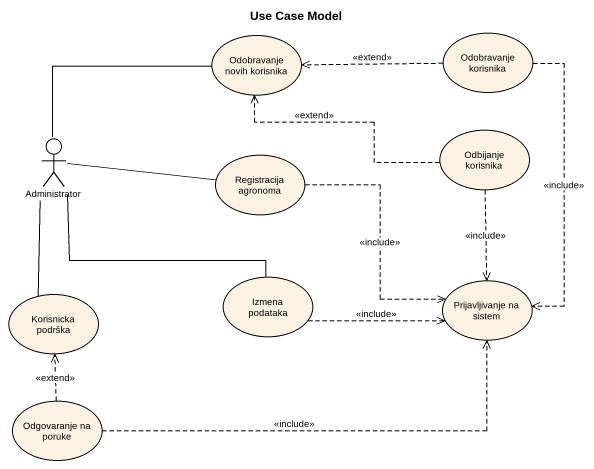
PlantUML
@startuml
title Use Case Model
usecase "Odobravanje korisnika" as Odobravanje_korisnika
usecase "Odobravanje novih korisnika" as Odobravanje_novih_korisnika
actor Administrator
usecase "Odbijanje korisnika" as Odbijanje_korisnika
usecase "Registracija agronoma" as Registracija_agronoma
usecase "Korisnicka podrška" as Korisnicka_podrška
usecase "Izmena podataka" as Izmena_podataka
usecase "Prijavljivanje na sistem" as Prijavljivanje_na_sistem
usecase "Odgovaranje na poruke" as Odgovaranje_na_poruke
Odobravanje_korisnika .left.> Odobravanje_novih_korisnika : <<extend>>
Odobravanje_korisnika ..> Prijavljivanje_na_sistem : <<include>>
Administrator -right- Odobravanje_novih_korisnika
Administrator -right- Registracija_agronoma
Administrator -- Korisnicka_podrška
Administrator -- Izmena_podataka
Odbijanje_korisnika .left.> Odobravanje_novih_korisnika : <<extend>>
Odbijanje_korisnika ..> Prijavljivanje_na_sistem : <<include>>
Registracija_agronoma .right.> Prijavljivanje_na_sistem : <<include>>
Izmena_podataka .right.> Prijavljivanje_na_sistem : <<include>>
Odgovaranje_na_poruke .up.> Korisnicka_podrška : <<extend>>
Odgovaranje_na_poruke .right.> Prijavljivanje_na_sistem : <<include>>
@enduml
